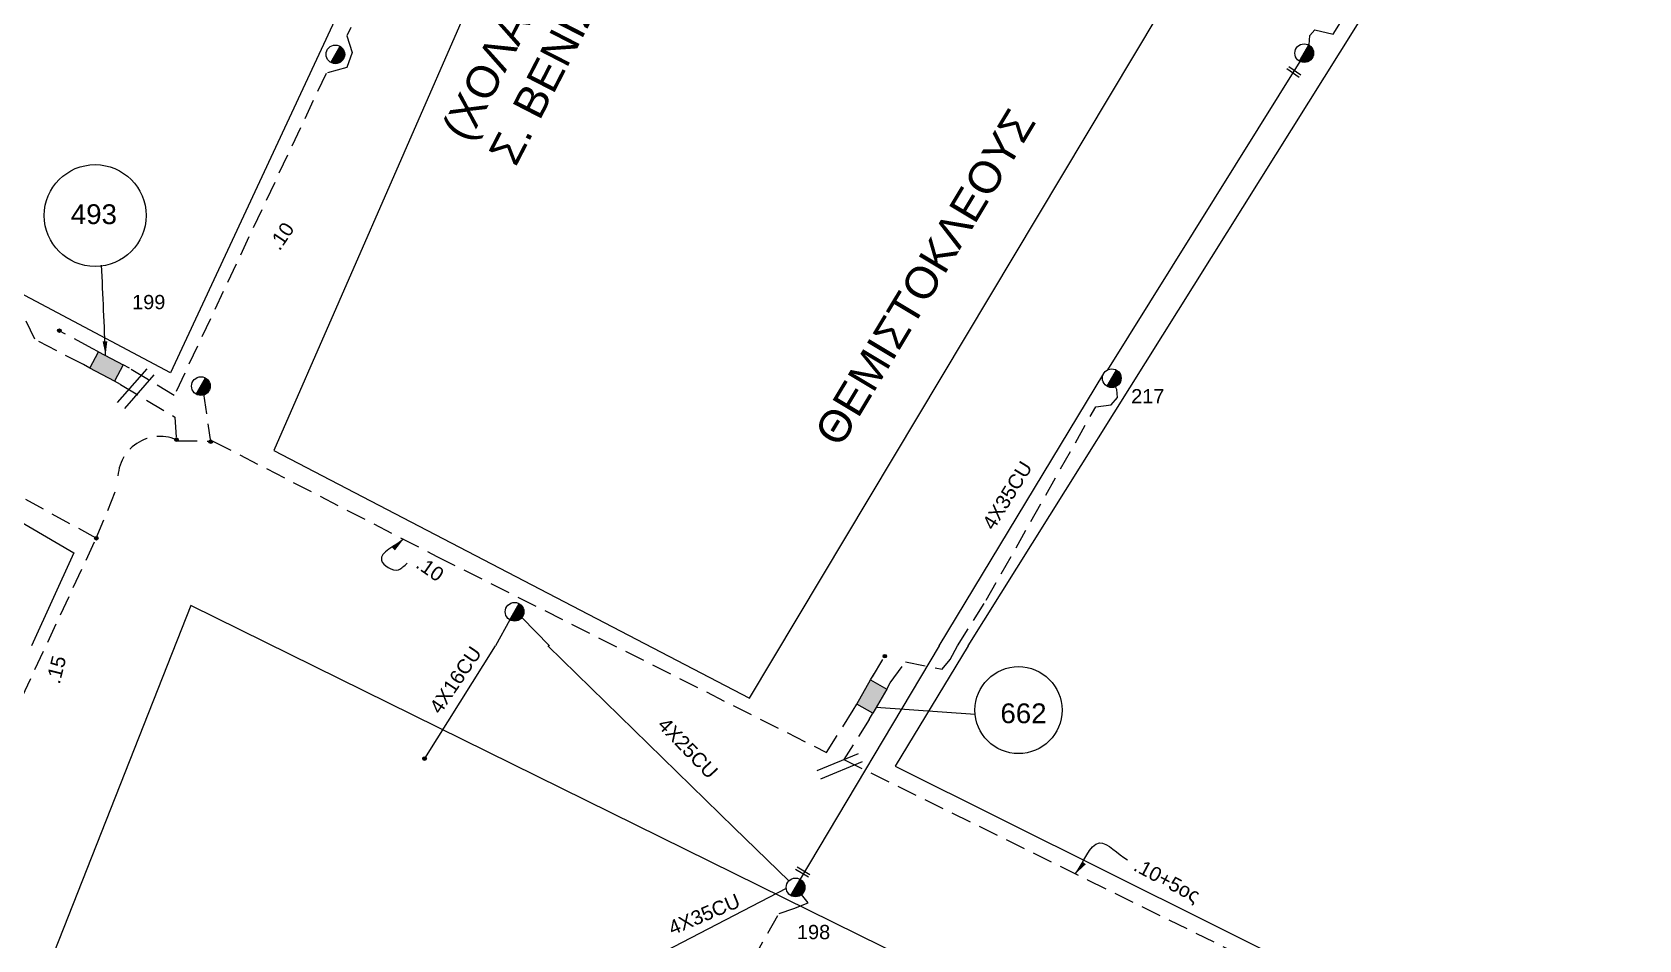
# Model space of a CAD drawing. Header units: millimetres. Extents: x 924 to 3152, y 704 to 1760.
# Drawn here: x 2460.6 to 2663.6, y 1085 to 1199.8 of the extents above; entities that cross this region are included whole.
import ezdxf

# ---------------------------------------------------------------- set-up
doc = ezdxf.new("R2010")
doc.units = ezdxf.units.MM
doc.linetypes.add('DASHED', pattern=[19.05, 12.7, -6.35])
for name, color, linetype in [('Link Box 4 Διευθύνσεων', 7, 'Continuous'), ('Άγνωστα', 7, 'Continuous'), ('Γυμνά εναέρια ΧΤ (3Φ)   4x16CU', 7, 'Continuous'), ('Γυμνά εναέρια ΧΤ (3Φ)   4x35CU', 7, 'Continuous'), ('Επιγραφές - Σχήματα', 7, 'Continuous'), ('Καλώδια ΧΤ   4x25CU', 7, 'DASHED'), ('Μηχανική τομή', 7, 'Continuous'), ('Στύλος ΦΜ', 7, 'Continuous'), ('Στύλος ΦΜ @ 1', 7, 'Continuous'), ('Συνδέσεις', 7, 'Continuous'), ('Τομή', 7, 'Continuous'), ('Υπόβαθρο ΔΕΗ', 7, 'Continuous'), ('Υπόγεια Καλώδια Δικτύου ΧΤ   .10', 7, 'DASHED'), ('Υπόγεια Καλώδια Δικτύου ΧΤ   .15', 7, 'DASHED'), ('Υπόγεια καλώδια Παροχών ΧΤ   .0225', 7, 'DASHED'), ('Υπόγεια καλώδια Παροχών ΧΤ   4x16AL', 7, 'DASHED')]:
    doc.layers.add(name, color=color, linetype=linetype)
doc.styles.get("Standard").update_dxf_attribs({"font": 'ARIAL.TTF'})
doc.linetypes.add('SYN_LINE', pattern='A,0.5,-0.0001,["/\\/\\/\\/",Standard,S=0.1,R=0,X=0,Y=-0.05],-0.25', length=0.7501)
doc.dimstyles.new('ISO-25', dxfattribs={"dimtxt": 2.5, "dimasz": 2.5, "dimexe": 1.25, "dimexo": 0.625, "dimtad": 1, "dimtxsty": 'Standard', "dimcen": 2.5, "dimadec": 0, "dimazin": 0, "dimtfac": 1, "dimtmove": 0, "dimatfit": 3, "dimfxl": 1, "dimarcsym": 0})
doc.dimstyles.get("Standard").update_dxf_attribs({"dimtxt": 0.18, "dimasz": 0.18, "dimexe": 0.18, "dimexo": 0.0625, "dimgap": 0.09, "dimtad": 0, "dimtih": 1, "dimtoh": 1, "dimdec": 4, "dimzin": 0, "dimdsep": 46, "dimtxsty": 'Standard', "dimcen": 0.09, "dimadec": 0, "dimazin": 0, "dimtfac": 1, "dimtdec": 4, "dimtofl": 0, "dimtmove": 0, "dimatfit": 3, "dimfxl": 1, "dimtolj": 1, "dimtzin": 0, "dimarcsym": 0})

# ---------------------------------------------------------------- blocks, each defined once
blk = doc.blocks.new('ΥΠΑΡΧΩΝ ΤΣΙΜΕΝΤΕΝΙΟΣ ΣΤΥΛΟΣ')
at = {"layer": 'Στύλος ΦΜ'}
blk.add_hatch(color=256, dxfattribs=at).paths.add_polyline_path([(-1.29, -2.28, 0.574793), (2.62, 0, 0.268822), (1.3, 2.27)])
blk.add_line((-1.29, -2.28), (1.3, 2.27), dxfattribs=at)
blk.add_circle((0, 0), 2.62, dxfattribs=at)
at = {"layer": 'Στύλος ΦΜ', "flags": 4}
for tag, p in [('ΑΡΙΘΜΟΣ', (-4.68, 8.05)), ('ΤΥΠΟΣ', (-4.91, 3.03))]:
    blk.add_attdef(tag, p, '', height=4, dxfattribs=at)
blk = doc.blocks.new('ΤΟΜΗ')
at = {"layer": 'Τομή', "ltscale": 40}
for p, q in [((-5.68, 0), (5.68, 0)), ((5.68, -2.33), (-5.68, -2.33))]:
    blk.add_line(p, q, dxfattribs=at)
blk = doc.blocks.new('ΜΗΧΑΝΙΚΗ ΤΟΜΗ')
at = {"layer": 'Μηχανική τομή', "ltscale": 40}
for p, q in [((-1.89, 0.78), (1.89, 0.78)), ((1.89, 0), (-1.89, 0))]:
    blk.add_line(p, q, dxfattribs=at)
blk = doc.blocks.new('LINK BOX 4 ΑΝΑΧΩΡΗΣΕΩΝ')
at = {"layer": 'Link Box 4 Διευθύνσεων', "ltscale": 40}
blk.add_hatch(color=256, dxfattribs=at).paths.add_polyline_path([(-3.54, 0), (-3.54, -4.67), (3.54, -4.67), (3.54, 0)])
for p, q in [((-3.54, 0), (-5.33, 0)), ((5.33, 0), (3.54, 0)), ((-3.54, -4.67), (-5.33, -4.67)), ((5.33, -4.67), (3.54, -4.67))]:
    blk.add_line(p, q, dxfattribs=at)
blk.add_lwpolyline([(-3.54, -4.67), (-3.54, 0), (3.54, 0), (3.54, -4.67)], close=True, dxfattribs=at)
blk = doc.blocks.new('_ΣΥΝΔΕΣΗ')
at = {"layer": 'Συνδέσεις', "linetype": 'SYN_LINE', "ltscale": 40}
blk.add_hatch(color=256, dxfattribs=at).paths.add_polyline_path([(0.5, -0.01, 1), (-0.5, -0.01, 1)])
at = {"layer": 'Συνδέσεις'}
blk.add_circle((0, -0.01), 0.5, dxfattribs=at)

msp = doc.modelspace()

# ---------------------------------------------------------------- linework, layer by layer
at = {"layer": 'Άγνωστα', "color": 85, "linetype": 'DASHED', "ltscale": 0.2}
for points in [[(2577.495, 1122.175), (2581.141, 1127.962), (2594.961, 1152.389), (2596.893, 1152.665), (2597.721, 1153.584), (2597.629, 1154.596), (2597.473, 1154.943)], [(2569.003, 1117.505), (2570.926, 1120.148), (2575.557, 1119.248), (2576.563, 1120.442), (2577.495, 1122.175)], [(2547.906, 1075.946), (2554.962, 1088.339), (2556.831, 1088.999), (2558.644, 1089.716), (2557.796, 1090.743)]]:
    msp.add_lwpolyline(points, dxfattribs=at)
at = {"layer": 'Άγνωστα', "color": 85}
for points in [[(2520.981, 1125.473), (2519.145, 1122.175)], [(2522.482, 1125.762), (2525.99, 1122.175)]]:
    msp.add_lwpolyline(points, dxfattribs=at)
at = {"layer": 'Γυμνά εναέρια ΧΤ (3Φ)   4x16CU', "color": 85, "linetype": 'SYN_LINE', "ltscale": 20}
msp.add_lwpolyline([(2519.105, 1122.175), (2510.194, 1107.936)], dxfattribs=at)
at = {"layer": 'Γυμνά εναέρια ΧΤ (3Φ)   4x35CU', "color": 85, "linetype": 'SYN_LINE', "ltscale": 20}
for points in [[(2596.479, 1157.078), (2620.797, 1196.03)], [(2575.168, 1122.175), (2595.977, 1156.62)], [(2575.168, 1122.175), (2557.632, 1092.674)], [(2555.878, 1091.503), (2540.535, 1083.533)]]:
    msp.add_lwpolyline(points, dxfattribs=at)
at = {"layer": 'Επιγραφές - Σχήματα', "ltscale": 0.2}
msp.add_lwpolyline([(2567.24, 1114.423), (2579.738, 1113.539)], dxfattribs=at)
at = {"layer": 'Επιγραφές - Σχήματα'}
for centre, radius in [((2468.586, 1176.578), 6.43), ((2585.213, 1114.064), 5.5)]:
    msp.add_circle(centre, radius, dxfattribs=at)
at = {"layer": 'Καλώδια ΧΤ   4x25CU', "color": 85, "linetype": 'SYN_LINE', "ltscale": 20}
msp.add_lwpolyline([(2525.761, 1122.175), (2549.304, 1099.195), (2556.196, 1092.467)], dxfattribs=at)
at = {"layer": 'Υπόβαθρο ΔΕΗ'}
for points in [[(2495.409, 1306.371), (2524.676, 1288.958), (2519.242, 1254.999), (2516.846, 1239.318), (2504.351, 1213.077), (2478.122, 1156.682), (2437.293, 1178.336), (2451.696, 1209.684), (2465.264, 1240.808), (2484.897, 1282.811), (2495.409, 1306.371)], [(2628.955, 1245.718), (2571.875, 1269.747), (2540.09, 1282.745), (2532.192, 1240.876), (2491.17, 1146.878), (2551.224, 1115.59), (2605.905, 1207.065), (2628.955, 1245.718)], [(2578.832, 1122.175), (2650.428, 1236.53), (2737.005, 1199.372), (2714.085, 1147.419), (2699.67, 1113.166)], [(2409.386, 1122.175), (2425.837, 1157.379), (2465.915, 1133.959), (2460.528, 1122.175)]]:
    msp.add_lwpolyline(points, dxfattribs=at)
at = {"layer": 'Υπόβαθρο ΔΕΗ', "ltscale": 0.2}
for points in [[(2480.662, 1127.266), (2441.848, 1028.926), (2529.664, 985.914), (2595.477, 953.679), (2654.46, 927.831), (2681.539, 989.539), (2695.044, 1021.423), (2605.527, 1065.641), (2480.662, 1127.266)], [(2578.832, 1122.175), (2569.629, 1106.995), (2703.347, 1040.267), (2739.895, 1122.175)]]:
    msp.add_lwpolyline(points, dxfattribs=at)
at = {"layer": 'Υπόγεια Καλώδια Δικτύου ΧΤ   .10', "color": 173, "ltscale": 0.2}
for points in [[(2521.642, 1263.73), (2520.13, 1253.341), (2522.629, 1250.172), (2522.341, 1246.522), (2519.072, 1244.217), (2518.396, 1238.422), (2500.382, 1199.273)], [(2500.382, 1199.273), (2501.051, 1197.182), (2500.393, 1195.301), (2497.758, 1194.549), (2478.577, 1153.842)], [(2467.111, 1157.728), (2460.952, 1160.931), (2459.224, 1164.67), (2413.98, 1187.702)], [(2468.214, 1159.784), (2464.061, 1162.024)], [(2478.577, 1153.842), (2472.91, 1157.265)]]:
    msp.add_lwpolyline(points, dxfattribs=at)
at = {"layer": 'Υπόγεια Καλώδια Δικτύου ΧΤ   .10', "color": 85, "ltscale": 0.2}
for points in [[(2471.806, 1155.209), (2478.649, 1151.1), (2478.865, 1148.232)], [(2482.282, 1154.02), (2482.282, 1154.02), (2483.157, 1147.988)], [(2478.667, 1148.135), (2478.929, 1148.085), (2483.454, 1148.075), (2511.753, 1133.492), (2560.963, 1108.713), (2564.332, 1114.038)], [(2468.735, 1135.781), (2471.509, 1142.602)], [(2566.754, 1118.275), (2568.328, 1120.883)]]:
    msp.add_lwpolyline(points, dxfattribs=at)
at = {"layer": 'Υπόγεια Καλώδια Δικτύου ΧΤ   .10', "color": 1, "ltscale": 0.2}
msp.add_lwpolyline([(2566.358, 1112.88), (2563.143, 1107.813), (2593.941, 1092.609), (2643.244, 1068.343), (2642.248, 1066.633), (2642.456, 1065.591), (2643.343, 1065.46), (2643.745, 1065.688)], dxfattribs=at)
at = {"layer": 'Υπόγεια Καλώδια Δικτύου ΧΤ   .10', "color": 85, "ltscale": 0.2}
msp.add_arc((2476.79, 1143.322), 5.33, 67.09264, 187.76645, dxfattribs=at)
at = {"layer": 'Υπόγεια Καλώδια Δικτύου ΧΤ   .15', "color": 85, "ltscale": 0.2}
msp.add_lwpolyline([(2451.3, 1098.502), (2468.735, 1135.781)], dxfattribs=at)
at = {"layer": 'Υπόγεια καλώδια Παροχών ΧΤ   .0225', "color": 85, "ltscale": 0.2}
msp.add_lwpolyline([(2621.924, 1198.161), (2622.016, 1199.319), (2622.633, 1200.038), (2624.955, 1199.51), (2632.514, 1211.494), (2646.933, 1202.958)], dxfattribs=at)
at = {"layer": 'Υπόγεια καλώδια Παροχών ΧΤ   4x16AL', "color": 85, "ltscale": 0.2}
msp.add_lwpolyline([(2468.735, 1135.781), (2442.196, 1150.422)], dxfattribs=at)

# ---------------------------------------------------------------- block references
at = {"layer": 'Link Box 4 Διευθύνσεων'}
for p, xscale, yscale, zscale, rotation in [((2470.562, 1158.525), 0.4999999999999634, 0.4999999999999634, 0.4999999999999634, 331.7861579740087), ((2567.68, 1115.193), 0.4999999999999996, 0.4999999999999996, 0.4999999999999996, 240.2407011419772)]:
    msp.add_blockref('LINK BOX 4 ΑΝΑΧΩΡΗΣΕΩΝ', p, dxfattribs=dict(at, xscale=xscale, yscale=yscale, zscale=zscale, rotation=rotation))
at = {"layer": 'Μηχανική τομή'}
for p, xscale, yscale, zscale, rotation in [((2619.882, 1194.565), 0.5000000000000264, 0.5000000000000264, 0.5000000000000264, 324.8947731521204), ((2557.859, 1093.436), 0.4999999999999988, 0.4999999999999988, 0.4999999999999988, 328.7573212815606)]:
    msp.add_blockref('ΜΗΧΑΝΙΚΗ ΤΟΜΗ', p, dxfattribs=dict(at, xscale=xscale, yscale=yscale, zscale=zscale, rotation=rotation))
at = {"layer": 'Στύλος ΦΜ @ 1', "ltscale": 40, "xscale": 0.4499999999998181, "yscale": 0.4499999999998181, "zscale": 0.4499999999998181}
for p in [(2498.93, 1196.95), (2621.292, 1197.099), (2481.942, 1155.021), (2521.562, 1126.497)]:
    msp.add_blockref('ΥΠΑΡΧΩΝ ΤΣΙΜΕΝΤΕΝΙΟΣ ΣΤΥΛΟΣ', p, dxfattribs=at)
at = {"layer": 'Στύλος ΦΜ @ 1', "ltscale": 40}
ref = msp.add_blockref('ΥΠΑΡΧΩΝ ΤΣΙΜΕΝΤΕΝΙΟΣ ΣΤΥΛΟΣ', (2596.988, 1156.016), dxfattribs=dict(at, xscale=0.4499999999998181, yscale=0.4499999999998181, zscale=0.4499999999998181))
ref.add_attrib('ΤΥΠΟΣ', '217', (2599.437, 1152.835), dxfattribs={"layer": 'Στύλος ΦΜ', "height": 1.8, "flags": 4})
ref = msp.add_blockref('ΥΠΑΡΧΩΝ ΤΣΙΜΕΝΤΕΝΙΟΣ ΣΤΥΛΟΣ', (2557.046, 1091.652), dxfattribs=dict(at, xscale=0.4499999999998181, yscale=0.4499999999998181, zscale=0.4499999999998181))
ref.add_attrib('ΤΥΠΟΣ', '198', (2557.229, 1085.112), dxfattribs={"layer": 'Στύλος ΦΜ', "height": 1.8, "flags": 4})
at = {"layer": 'Συνδέσεις'}
for p, xscale, yscale, zscale in [((2464.065, 1162.035), 0.45, 0.45, 0.45), ((2478.868, 1148.243), 0.45, 0.45, 0.45), ((2483.18, 1147.995), 0.4499999999998181, 0.4499999999998181, 0.4499999999998181), ((2468.738, 1135.793), 0.45, 0.45, 0.45), ((2568.33, 1120.888), 0.4499999999998181, 0.4499999999998181, 0.4499999999998181), ((2510.195, 1107.941), 0.4499999999998181, 0.4499999999998181, 0.4499999999998181)]:
    msp.add_blockref('_ΣΥΝΔΕΣΗ', p, dxfattribs=dict(at, xscale=xscale, yscale=yscale, zscale=zscale))
at = {"layer": 'Τομή'}
for p, xscale, yscale, zscale, rotation in [((2473.27, 1155.077), 0.4999999999999531, 0.4999999999999531, 0.4999999999999531, 48.91677806392553), ((2562.841, 1106.425), 0.4999999999999994, 0.4999999999999994, 0.4999999999999994, 202.5979489301764)]:
    msp.add_blockref('ΤΟΜΗ', p, dxfattribs=dict(at, xscale=xscale, yscale=yscale, zscale=zscale, rotation=rotation))

# ---------------------------------------------------------------- texts
at = {"layer": 'Γυμνά εναέρια ΧΤ (3Φ)   4x16CU', "color": 7, "insert": (2510.681, 1114.45), "char_height": 1.8, "width": 168.37176, "attachment_point": 1, "rotation": 55.9398}
msp.add_mtext('4X16CU', dxfattribs=at)
at = {"layer": 'Γυμνά εναέρια ΧΤ (3Φ)   4x35CU', "color": 7, "ltscale": 0.2, "insert": (2580.525, 1137.638), "char_height": 1.8, "width": 30, "attachment_point": 1, "rotation": 58.40284}
msp.add_mtext('4X35CU', dxfattribs=at)
at = {"layer": 'Γυμνά εναέρια ΧΤ (3Φ)   4x35CU', "color": 7, "insert": (2540.779, 1087.244), "char_height": 1.8, "width": 168.37176, "attachment_point": 1, "rotation": 22.82265}
msp.add_mtext('4X35CU', dxfattribs=at)
at = {"layer": 'Επιγραφές - Σχήματα', "linetype": 'Continuous', "char_height": 4, "width": 57.33182, "attachment_point": 1}
for s, insert, rotation in [('(ΧΟΛΑΡΓΟΥ)\\PΣ. ΒΕΝΙΖΕΛΟΥ', (2512.22, 1187.52), 62.71152), ('ΘΕΜΙΣΤΟΚΛΕΟΥΣ', (2559.269, 1149.159), 59.01393)]:
    msp.add_mtext(s, dxfattribs=dict(at, insert=insert, rotation=rotation))
at = {"layer": 'Επιγραφές - Σχήματα', "insert": (2465.512, 1177.996), "char_height": 2.5, "width": 30, "attachment_point": 1}
msp.add_mtext('493', dxfattribs=at)
at = {"layer": 'Επιγραφές - Σχήματα', "attachment_point": 1}
for s, insert, char_height in [('199', (2473.257, 1166.54), 1.8), ('662', (2582.926, 1114.91), 2.5)]:
    msp.add_mtext_dynamic_manual_height_columns(s, width=10.09091, gutter_width=12.5, heights=[0], dxfattribs=dict(at, insert=insert, char_height=char_height))
at = {"layer": 'Καλώδια ΧΤ   4x25CU', "color": 7, "insert": (2540.803, 1113.315), "char_height": 1.8, "width": 168.37176, "attachment_point": 1, "rotation": 313.97377}
msp.add_mtext('4X25CU', dxfattribs=at)
at = {"layer": 'Υπόγεια Καλώδια Δικτύου ΧΤ   .10', "color": 7, "ltscale": 0.2, "insert": (2490.391, 1173.029), "char_height": 1.8, "width": 30, "attachment_point": 1, "rotation": 55.95459}
msp.add_mtext('.10', dxfattribs=at)
at = {"layer": 'Υπόγεια Καλώδια Δικτύου ΧΤ   .10', "color": 7, "char_height": 1.8, "width": 168.37176, "attachment_point": 1}
for s, insert, rotation in [('.10', (2509.972, 1133.657), 325.23655), ('.10+5ος', (2600.446, 1095.467), 331.85837)]:
    msp.add_mtext(s, dxfattribs=dict(at, insert=insert, rotation=rotation))
at = {"layer": 'Υπόγεια Καλώδια Δικτύου ΧΤ   .15', "color": 7, "insert": (2462.357, 1117.694), "char_height": 1.8, "width": 168.37176, "attachment_point": 1, "rotation": 75.95656}
msp.add_mtext('.15', dxfattribs=at)

# ---------------------------------------------------------------- leaders
at = {"layer": 'Επιγραφές - Σχήματα', "path_type": 1}
for points, dimstyle, override in [([(2469.907, 1158.876), (2469.409, 1170.316)], 'Standard', {"dimasz": 1.8, "dimgap": 0.09, "dimtad": 0}), ([(2507.546, 1135.69), (2504.737, 1133.026), (2506.902, 1131.809), (2507.984, 1132.62)], 'Standard', {"dimasz": 1.8, "dimgap": 0.09, "dimtad": 0}), ([(2592.375, 1093.343), (2595.432, 1097.271), (2598.968, 1095.132)], 'ISO-25', {"dimasz": 1.8, "dimtad": 0})]:
    msp.add_leader(points, dimstyle=dimstyle, override=override, dxfattribs=at)

doc.saveas('drawing.dxf')
